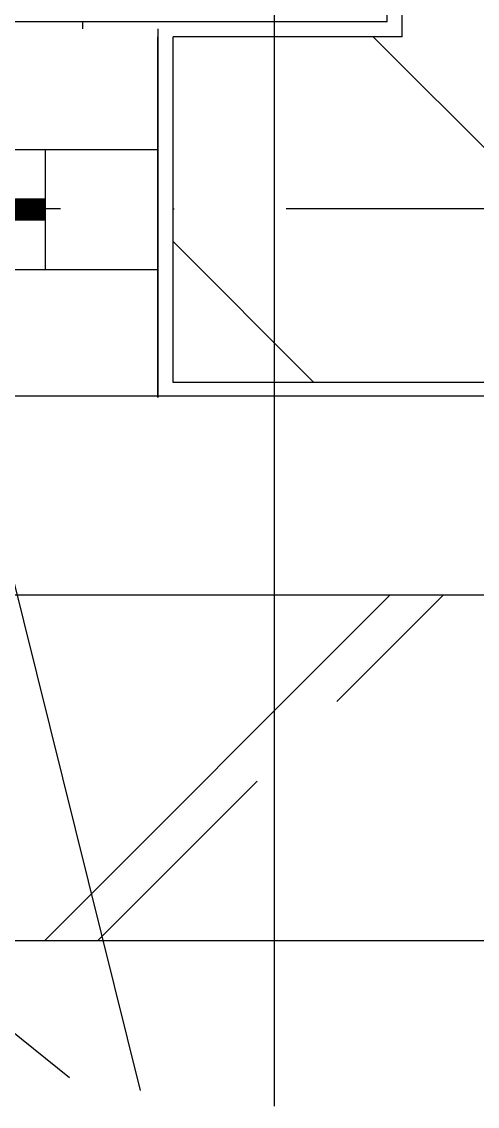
# Model space of a CAD drawing. Extents: x -437689 to -407696, y -55787 to -37037.
# Drawn here: x -434441.2 to -434289.5, y -41099.4 to -40738.5 of the extents above; entities that cross this region are included whole.
import ezdxf

# ---------------------------------------------------------------- set-up
doc = ezdxf.new("R2010")
doc.units = 0
doc.header["$LTSCALE"] = 150
doc.header["$MEASUREMENT"] = 0
for name, pattern in [('DASHDOT', [1, 0.5, -0.25, 0, -0.25]), ('DASHED', [0.75, 0.5, -0.25]), ('HIDDEN', [9.525, 6.35, -3.175])]:
    doc.linetypes.add(name, pattern=pattern)
doc.layers.get('0').update_dxf_attribs({"linetype": 'CONTINUOUS'})
for name, color, linetype in [('DR', 6, 'CONTINUOUS'), ('GRID', 252, 'DASHDOT'), ('HAT', 9, 'CONTINUOUS'), ('VENT', 8, 'HIDDEN'), ('WALL', 7, 'CONTINUOUS'), ('WIN-1', 56, 'CONTINUOUS')]:
    doc.layers.add(name, color=color, linetype=linetype)

msp = doc.modelspace()

# ---------------------------------------------------------------- linework, layer by layer
for p, q in [((-434597.02, -40929.19), (-433917.02, -40929.19)), ((-434482.02, -41044.19), (-434032.02, -41044.19))]:
    msp.add_line(p, q)
at = {"layer": 'DR', "linetype": 'CONTINUOUS', "ltscale": 900}
for p, q in [((-434357.14, -38945.97), (-434357.14, -41099.37)), ((-434527.72, -40587.73), (-434401.71, -41094.11)), ((-434642.36, -40914.97), (-434425.27, -41089.8))]:
    msp.add_line(p, q, dxfattribs=at)
at = {"layer": 'GRID', "color": 9}
msp.add_line((-432777.17, -40800.8), (-436565.54, -40800.8), dxfattribs=at)
at = {"layer": 'HAT'}
msp.add_line((-434433.5, -41044.19), (-434318.5, -40929.19), dxfattribs=at)
at = {"layer": 'HAT', "linetype": 'DASHED'}
msp.add_line((-434415.82, -41044.19), (-434300.82, -40929.19), dxfattribs=at)
at = {"layer": 'VENT', "const_width": 7.5}
msp.add_lwpolyline([(-434658.29, -40801.02), (-434433.29, -40801.02)], dxfattribs=at)
at = {"layer": 'WALL'}
for p, q in [((-434314.54, -40743.52), (-434314.54, -40068.52)), ((-434314.54, -40743.52), (-434390.79, -40743.52)), ((-434180.79, -40858.52), (-434390.79, -40858.52))]:
    msp.add_line(p, q, dxfattribs=at)
at = {"layer": 'WALL', "color": 9}
for p, q in [((-434319.54, -40738.52), (-434319.54, -40073.52)), ((-434319.54, -40738.52), (-434772.04, -40738.52)), ((-433274.54, -40863.08), (-435242.04, -40863.08))]:
    msp.add_line(p, q, dxfattribs=at)
at = {"layer": 'WALL', "linetype": 'DASHDOT', "ltscale": 900}
for p, q in [((-434420.79, -40740.91), (-434420.79, -40738.52)), ((-434395.79, -40743.52), (-434395.79, -40863.52)), ((-434395.79, -40863.52), (-434395.79, -40743.52)), ((-434390.79, -40858.52), (-434390.79, -40743.52))]:
    msp.add_line(p, q, dxfattribs=at)
at = {"layer": 'WALL', "linetype": 'CONTINUOUS', "ltscale": 900}
for p, q in [((-434395.79, -40740.91), (-434395.79, -40858.52)), ((-434433.29, -40781.02), (-434433.29, -40821.02))]:
    msp.add_line(p, q, dxfattribs=at)
at = {"layer": 'WALL', "color": 9, "linetype": 'DASHDOT', "ltscale": 900}
for p, q in [((-434324.2, -40743.52), (-434209.2, -40858.52)), ((-434390.79, -40811.64), (-434343.9, -40858.52))]:
    msp.add_line(p, q, dxfattribs=at)
at = {"layer": 'WIN-1'}
for p, q in [((-434695.79, -40781.02), (-434395.79, -40781.02)), ((-434695.79, -40821.02), (-434395.79, -40821.02))]:
    msp.add_line(p, q, dxfattribs=at)

doc.saveas('drawing.dxf')
